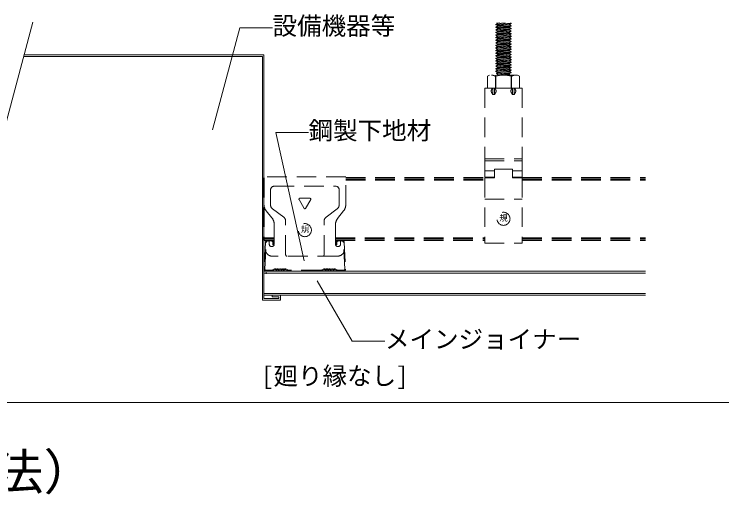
# Model space of a CAD drawing. Units: millimetres on the paper, with parts at other scales. Extents: x -195 to 195, y -140 to 138.
# Drawn here: x 50.59 to 93.87, y -60.64 to -30.98 of the extents above; entities that cross this region are included whole.
import ezdxf
from ezdxf.enums import TextEntityAlignment as Align

# ---------------------------------------------------------------- set-up
doc = ezdxf.new("R2010")
doc.units = ezdxf.units.MM
doc.linetypes.add('DASHED1', pattern=[1.8, 1.2, -0.6])
for name, color, linetype, lineweight in [('4-1_吊り材', 7, 'DASHED1', 18), ('4-2_メインジョイナー', 3, 'Continuous', 18), ('4-4_野縁', 4, 'DASHED1', 9), ('4-6_文字・矢印', 7, 'Continuous', 18), ('4-7_野縁受け', 6, 'DASHED1', 35), ('4-A_クリップ', 7, 'DASHED1', 18), ('4-B_補強金具・金具・その他', 3, 'Continuous', 18), ('F-3_クロスジョイナー', 3, 'Continuous', 18)]:
    doc.layers.add(name, color=color, linetype=linetype, lineweight=lineweight)
doc.styles.add('ＭＳ ゴシック', font='')
doc.styles.get('ＭＳ ゴシック').set_extended_font_data('MS Gothic')

msp = doc.modelspace()

# ---------------------------------------------------------------- linework, layer by layer
at = {"layer": '4-1_吊り材'}
for p, q in [((80.991, -31.533), (80.038, -31.613)), ((80.038, -31.63), (80.991, -31.551)), ((80.038, -31.613), (80.14, -31.56)), ((80.109, -31.508), (80.14, -31.524)), ((80.292, -31.508), (80.14, -31.524)), ((80.14, -31.56), (80.626, -31.508)), ((80.991, -31.551), (80.889, -31.604)), ((80.991, -31.533), (80.943, -31.508)), ((80.991, -31.551), (80.991, -31.533)), ((80.038, -31.63), (80.038, -31.613)), ((80.038, -31.63), (80.14, -31.683)), ((80.991, -31.692), (80.038, -31.771)), ((80.038, -31.789), (80.991, -31.71)), ((80.038, -31.771), (80.14, -31.719)), ((80.038, -31.789), (80.038, -31.771)), ((80.038, -31.789), (80.14, -31.842)), ((80.991, -31.851), (80.038, -31.93)), ((80.991, -31.868), (80.038, -31.948)), ((80.038, -31.93), (80.14, -31.877)), ((80.038, -31.948), (80.038, -31.93)), ((80.038, -31.948), (80.14, -32.001)), ((80.991, -32.01), (80.038, -32.089)), ((80.889, -31.604), (80.14, -31.683)), ((80.14, -31.719), (80.889, -31.639)), ((80.889, -31.763), (80.14, -31.842)), ((80.889, -31.798), (80.14, -31.877)), ((80.14, -32.001), (80.889, -31.921)), ((80.889, -31.957), (80.14, -32.036)), ((80.991, -31.692), (80.889, -31.639)), ((80.991, -31.71), (80.889, -31.763)), ((80.991, -31.851), (80.889, -31.798)), ((80.991, -31.868), (80.889, -31.921)), ((80.991, -32.01), (80.889, -31.957)), ((80.991, -31.71), (80.991, -31.692)), ((80.991, -31.868), (80.991, -31.851)), ((80.991, -32.027), (80.991, -32.01)), ((80.038, -32.107), (80.991, -32.027)), ((80.038, -32.089), (80.14, -32.036)), ((80.038, -32.107), (80.038, -32.089)), ((80.038, -32.107), (80.14, -32.159)), ((80.991, -32.168), (80.038, -32.248)), ((80.038, -32.265), (80.991, -32.186)), ((80.038, -32.248), (80.14, -32.195)), ((80.038, -32.265), (80.038, -32.248)), ((80.038, -32.265), (80.14, -32.318)), ((80.991, -32.327), (80.038, -32.406)), ((80.038, -32.424), (80.991, -32.345)), ((80.038, -32.406), (80.14, -32.354)), ((80.038, -32.424), (80.038, -32.406)), ((80.038, -32.424), (80.14, -32.477)), ((80.889, -32.08), (80.14, -32.159)), ((80.14, -32.195), (80.889, -32.115)), ((80.889, -32.239), (80.14, -32.318)), ((80.14, -32.354), (80.889, -32.274)), ((80.889, -32.398), (80.14, -32.477)), ((80.889, -32.433), (80.14, -32.512)), ((80.991, -32.027), (80.889, -32.08)), ((80.991, -32.168), (80.889, -32.115)), ((80.991, -32.186), (80.889, -32.239)), ((80.991, -32.327), (80.889, -32.274)), ((80.991, -32.345), (80.889, -32.398)), ((80.991, -32.486), (80.889, -32.433)), ((80.991, -32.186), (80.991, -32.168)), ((80.991, -32.345), (80.991, -32.327)), ((80.991, -32.333), (80.991, -32.327)), ((80.991, -32.486), (80.038, -32.565)), ((80.991, -32.503), (80.038, -32.583)), ((80.038, -32.565), (80.14, -32.512)), ((80.038, -32.583), (80.038, -32.565)), ((80.038, -32.583), (80.14, -32.636)), ((80.991, -32.645), (80.038, -32.724)), ((80.038, -32.742), (80.991, -32.662)), ((80.038, -32.724), (80.14, -32.671)), ((80.038, -32.742), (80.038, -32.724)), ((80.038, -32.742), (80.14, -32.794)), ((80.991, -32.803), (80.038, -32.883)), ((80.038, -32.9), (80.991, -32.821)), ((80.038, -32.883), (80.14, -32.83)), ((80.038, -32.9), (80.038, -32.883)), ((80.14, -32.636), (80.889, -32.556)), ((80.889, -32.592), (80.14, -32.671)), ((80.889, -32.715), (80.14, -32.794)), ((80.14, -32.83), (80.889, -32.75)), ((80.889, -32.874), (80.14, -32.953)), ((80.991, -32.503), (80.889, -32.556)), ((80.991, -32.645), (80.889, -32.592)), ((80.991, -32.662), (80.889, -32.715)), ((80.991, -32.803), (80.889, -32.75)), ((80.991, -32.821), (80.889, -32.874)), ((80.991, -32.503), (80.991, -32.486)), ((80.991, -32.662), (80.991, -32.645)), ((80.991, -32.821), (80.991, -32.803)), ((80.038, -32.9), (80.14, -32.953)), ((80.991, -32.962), (80.038, -33.041)), ((80.038, -33.059), (80.991, -32.98)), ((80.038, -33.041), (80.14, -32.989)), ((80.038, -33.059), (80.038, -33.041)), ((80.038, -33.059), (80.14, -33.112)), ((80.991, -33.121), (80.038, -33.2)), ((80.038, -33.218), (80.991, -33.138)), ((80.038, -33.2), (80.14, -33.147)), ((80.038, -33.218), (80.038, -33.2)), ((80.038, -33.218), (80.14, -33.271)), ((80.991, -33.28), (80.038, -33.359)), ((80.991, -33.297), (80.038, -33.377)), ((80.038, -33.359), (80.14, -33.306)), ((80.14, -32.989), (80.889, -32.909)), ((80.889, -33.033), (80.14, -33.112)), ((80.14, -33.147), (80.889, -33.068)), ((80.889, -33.191), (80.14, -33.271)), ((80.889, -33.227), (80.14, -33.306)), ((80.991, -32.962), (80.889, -32.909)), ((80.991, -32.98), (80.889, -33.033)), ((80.991, -33.121), (80.889, -33.068)), ((80.991, -33.138), (80.889, -33.191)), ((80.991, -33.28), (80.889, -33.227)), ((80.991, -33.297), (80.889, -33.35)), ((80.991, -32.98), (80.991, -32.962)), ((80.991, -33.138), (80.991, -33.121)), ((80.991, -33.297), (80.991, -33.28)), ((80.038, -33.377), (80.038, -33.359)), ((80.038, -33.377), (80.14, -33.429)), ((80.991, -33.438), (80.038, -33.518)), ((80.038, -33.535), (80.991, -33.456)), ((80.038, -33.518), (80.14, -33.465)), ((80.038, -33.535), (80.038, -33.518)), ((80.038, -33.535), (80.14, -33.588)), ((80.991, -33.597), (80.038, -33.676)), ((80.038, -33.694), (80.991, -33.615)), ((80.038, -33.676), (80.14, -33.624)), ((80.038, -33.694), (80.038, -33.676)), ((80.038, -33.694), (80.14, -33.747)), ((80.991, -33.756), (80.038, -33.835)), ((80.14, -33.429), (80.889, -33.35)), ((80.889, -33.385), (80.14, -33.465)), ((80.889, -33.509), (80.14, -33.588)), ((80.14, -33.624), (80.889, -33.544)), ((80.889, -33.668), (80.14, -33.747)), ((80.14, -33.782), (80.889, -33.703)), ((80.991, -33.438), (80.889, -33.385)), ((80.991, -33.456), (80.889, -33.509)), ((80.991, -33.597), (80.889, -33.544)), ((80.991, -33.615), (80.889, -33.668)), ((80.991, -33.756), (80.889, -33.703)), ((80.991, -33.456), (80.991, -33.438)), ((80.991, -33.615), (80.991, -33.597)), ((80.991, -33.773), (80.991, -33.756)), ((80.038, -33.853), (80.991, -33.773)), ((80.038, -33.835), (80.14, -33.782)), ((80.038, -33.853), (80.038, -33.835)), ((80.038, -33.853), (80.14, -33.906)), ((80.991, -33.915), (80.038, -33.994)), ((80.038, -34.012), (80.991, -33.932)), ((80.038, -33.994), (80.14, -33.941)), ((80.038, -34.012), (80.038, -33.994)), ((80.038, -34.012), (80.14, -34.064)), ((80.991, -34.073), (80.038, -34.153)), ((80.991, -34.091), (80.038, -34.17)), ((80.038, -34.153), (80.14, -34.1)), ((80.038, -34.17), (80.038, -34.153)), ((80.038, -34.17), (80.14, -34.223)), ((80.889, -33.826), (80.14, -33.906)), ((80.14, -33.941), (80.889, -33.862)), ((80.889, -33.985), (80.14, -34.064)), ((80.889, -34.02), (80.14, -34.1)), ((80.14, -34.223), (80.889, -34.144)), ((80.889, -34.179), (80.14, -34.259)), ((80.991, -33.773), (80.889, -33.826)), ((80.991, -33.915), (80.889, -33.862)), ((80.991, -33.932), (80.889, -33.985)), ((80.991, -34.073), (80.889, -34.02)), ((80.991, -34.091), (80.889, -34.144)), ((80.991, -34.232), (80.889, -34.179)), ((80.991, -33.932), (80.991, -33.915)), ((80.991, -34.091), (80.991, -34.073)), ((80.991, -34.232), (80.038, -34.311)), ((80.038, -34.329), (80.991, -34.25)), ((80.038, -34.311), (80.14, -34.259)), ((80.038, -34.329), (80.038, -34.311)), ((80.038, -34.329), (80.14, -34.382)), ((80.991, -34.391), (80.038, -34.47)), ((80.038, -34.488), (80.991, -34.408)), ((80.038, -34.47), (80.14, -34.417)), ((80.038, -34.488), (80.038, -34.47)), ((80.038, -34.488), (80.14, -34.541)), ((80.087, -34.604), (80.14, -34.576)), ((80.087, -34.604), (80.188, -34.705)), ((80.106, -34.623), (80.991, -34.55)), ((80.123, -34.64), (80.977, -34.568)), ((80.889, -34.303), (80.14, -34.382)), ((80.14, -34.417), (80.889, -34.338)), ((80.889, -34.461), (80.14, -34.541)), ((80.889, -34.497), (80.14, -34.576)), ((80.889, -34.62), (80.178, -34.695)), ((80.991, -34.25), (80.889, -34.303)), ((80.991, -34.391), (80.889, -34.338)), ((80.991, -34.408), (80.889, -34.461)), ((80.991, -34.55), (80.889, -34.497)), ((80.965, -34.58), (80.889, -34.62)), ((80.991, -34.555), (80.965, -34.58)), ((80.991, -34.25), (80.991, -34.232)), ((80.991, -34.408), (80.991, -34.391)), ((80.991, -34.555), (80.991, -34.55)), ((79.664, -34.705), (79.533, -34.781)), ((79.533, -34.781), (79.533, -35.505)), ((81.364, -34.705), (79.664, -34.705)), ((80.024, -34.781), (80.024, -35.505)), ((80.038, -34.705), (80.038, -35.505)), ((80.841, -34.705), (80.188, -34.705)), ((80.421, -34.705), (80.889, -34.655)), ((80.89, -34.656), (80.841, -34.705)), ((80.89, -34.656), (80.889, -34.655)), ((80.99, -34.705), (80.99, -35.505)), ((81.005, -34.781), (81.005, -35.505)), ((81.364, -34.705), (81.496, -34.781)), ((81.496, -34.781), (81.496, -35.505)), ((79.364, -35.505), (81.664, -35.505)), ((79.364, -35.505), (79.364, -40.955)), ((81.496, -35.505), (79.533, -35.505)), ((79.795, -35.789), (79.864, -35.905)), ((79.825, -35.545), (79.864, -35.505)), ((79.864, -35.505), (79.864, -35.905)), ((79.864, -35.905), (79.964, -35.905)), ((80.004, -35.545), (79.964, -35.505)), ((79.964, -35.505), (79.964, -35.905)), ((80.034, -35.789), (79.964, -35.905)), ((80.995, -35.789), (81.064, -35.905)), ((81.025, -35.545), (81.064, -35.505)), ((81.064, -35.505), (81.064, -35.905)), ((81.064, -35.905), (81.164, -35.905)), ((81.204, -35.545), (81.164, -35.505)), ((81.164, -35.505), (81.164, -35.905)), ((81.234, -35.789), (81.164, -35.905)), ((81.664, -35.505), (81.664, -39.933)), ((79.364, -39.825), (81.664, -39.825)), ((79.364, -39.933), (79.364, -40.955)), ((79.364, -39.965), (81.664, -39.965)), ((79.364, -40.075), (79.364, -40.955)), ((81.664, -39.933), (81.664, -40.075)), ((81.664, -40.075), (81.664, -40.955)), ((79.964, -40.473), (81.064, -40.473)), ((79.964, -40.573), (79.964, -40.473)), ((81.064, -40.573), (81.064, -40.473)), ((81.064, -40.573), (81.064, -41.005)), ((81.064, -40.573), (81.664, -40.573)), ((79.364, -40.955), (79.964, -40.955)), ((79.364, -41.005), (79.364, -45.005)), ((79.364, -41.005), (79.364, -45.005)), ((79.364, -41.005), (79.364, -45.005)), ((81.064, -40.955), (81.664, -40.955)), ((81.064, -41.005), (81.664, -41.005)), ((81.664, -41.005), (81.664, -45.005)), ((79.364, -42.305), (81.664, -42.305)), ((79.364, -45.005), (81.664, -45.005))]:
    msp.add_line(p, q, dxfattribs=at)
for points in [[(79.364, -40.573), (79.964, -40.573), (79.964, -40.955)], [(79.364, -41.005), (79.964, -41.005), (79.964, -40.955)]]:
    msp.add_lwpolyline(points, dxfattribs=at)
msp.add_circle((80.514, -43.505), 0.4, dxfattribs=at)
for centre, radius, start, end in [((80.099, -31.542), 0.0441, 336.3783, 23.6217), ((80.099, -31.701), 0.0441, 336.3783, 23.6217), ((80.099, -31.86), 0.0441, 336.3783, 23.6217), ((80.099, -32.018), 0.0441, 336.3783, 23.6217), ((80.929, -31.622), 0.0441, 156.3783, 203.6217), ((80.929, -31.78), 0.0441, 156.3783, 203.6217), ((80.929, -31.939), 0.0441, 156.3783, 203.6217), ((80.099, -32.177), 0.0441, 336.3783, 23.6217), ((80.099, -32.336), 0.0441, 336.3783, 23.6217), ((80.929, -32.098), 0.0441, 156.3783, 203.6217), ((80.929, -32.257), 0.0441, 156.3783, 203.6217), ((80.929, -32.415), 0.0441, 156.3783, 203.6217), ((80.099, -32.495), 0.0441, 336.3783, 23.6217), ((80.099, -32.653), 0.0441, 336.3783, 23.6217), ((80.099, -32.812), 0.0441, 336.3783, 23.6217), ((80.929, -32.574), 0.0441, 156.3783, 203.6217), ((80.929, -32.733), 0.0441, 156.3783, 203.6217), ((80.929, -32.892), 0.0441, 156.3783, 203.6217), ((80.099, -32.971), 0.0441, 336.3783, 23.6217), ((80.099, -33.13), 0.0441, 336.3783, 23.6217), ((80.099, -33.288), 0.0441, 336.3783, 23.6217), ((80.929, -33.05), 0.0441, 156.3783, 203.6217), ((80.929, -33.209), 0.0441, 156.3783, 203.6217), ((80.099, -33.447), 0.0441, 336.3783, 23.6217), ((80.099, -33.606), 0.0441, 336.3783, 23.6217), ((80.099, -33.765), 0.0441, 336.3783, 23.6217), ((80.929, -33.368), 0.0441, 156.3783, 203.6217), ((80.929, -33.527), 0.0441, 156.3783, 203.6217), ((80.929, -33.685), 0.0441, 156.3783, 203.6217), ((80.099, -33.923), 0.0441, 336.3783, 23.6217), ((80.099, -34.082), 0.0441, 336.3783, 23.6217), ((80.929, -33.844), 0.0441, 156.3783, 203.6217), ((80.929, -34.003), 0.0441, 156.3783, 203.6217), ((80.929, -34.162), 0.0441, 156.3783, 203.6217), ((80.099, -34.241), 0.0441, 336.3783, 23.6217), ((80.099, -34.4), 0.0441, 336.3783, 23.6217), ((80.099, -34.558), 0.0441, 336.3783, 23.6217), ((80.929, -34.32), 0.0441, 156.3783, 203.6217), ((80.929, -34.479), 0.0441, 156.3783, 203.6217), ((80.929, -34.638), 0.0441, 156.3783, 203.6217), ((79.75, -35.231), 0.526, 58.6894, 86.9264), ((80.514, -36.329), 1.624, 72.412, 107.588), ((81.279, -35.231), 0.526, 93.0736, 121.3106), ((79.966, -35.686), 0.2, 135, 210.9638), ((79.863, -35.686), 0.2, 329.0362, 45), ((81.166, -35.686), 0.2, 135, 210.9638), ((81.063, -35.686), 0.2, 329.0362, 45)]:
    msp.add_arc(centre, radius, start, end, dxfattribs=at)
at = {"layer": '4-2_メインジョイナー'}
for p, q in [((65.867, -46.705), (89.2, -46.705)), ((65.867, -46.825), (89.2, -46.825)), ((65.867, -48.075), (89.2, -48.075)), ((65.867, -48.175), (89.2, -48.175))]:
    msp.add_line(p, q, dxfattribs=at)
at = {"layer": '4-4_野縁'}
for p, q in [((65.959, -44.947), (65.873, -46.579)), ((65.926, -46.581), (66.012, -44.95)), ((66.317, -44.858), (66.109, -44.858)), ((66.414, -44.955), (66.414, -45.105)), ((66.467, -44.955), (66.467, -45.105)), ((70.267, -44.955), (70.267, -45.105)), ((70.32, -44.955), (70.32, -45.105)), ((70.624, -44.858), (70.417, -44.858)), ((70.807, -46.581), (70.721, -44.95)), ((70.774, -44.947), (70.86, -46.579)), ((66.414, -45.105), (66.467, -45.105)), ((70.267, -45.105), (70.32, -45.105)), ((66.324, -46.652), (65.993, -46.652)), ((66.324, -46.705), (65.993, -46.705)), ((66.516, -46.567), (66.345, -46.647)), ((66.367, -46.696), (66.511, -46.628)), ((66.589, -46.651), (66.56, -46.632)), ((66.589, -46.587), (66.565, -46.571)), ((66.669, -46.571), (66.644, -46.587)), ((66.669, -46.634), (66.644, -46.651)), ((66.749, -46.587), (66.724, -46.571)), ((66.749, -46.651), (66.724, -46.634)), ((66.829, -46.571), (66.804, -46.587)), ((66.829, -46.634), (66.804, -46.651)), ((66.909, -46.587), (66.884, -46.571)), ((66.909, -46.651), (66.884, -46.634)), ((66.989, -46.571), (66.964, -46.587)), ((66.989, -46.634), (66.964, -46.651)), ((67.069, -46.587), (67.044, -46.571)), ((67.069, -46.651), (67.044, -46.634)), ((67.149, -46.571), (67.124, -46.587)), ((67.153, -46.632), (67.124, -46.651)), ((67.368, -46.647), (67.198, -46.567)), ((67.347, -46.696), (67.202, -46.628)), ((67.389, -46.705), (69.344, -46.705)), ((69.344, -46.652), (67.39, -46.652)), ((69.536, -46.567), (69.365, -46.647)), ((69.387, -46.696), (69.531, -46.628)), ((69.609, -46.651), (69.58, -46.632)), ((69.609, -46.587), (69.585, -46.571)), ((69.689, -46.571), (69.664, -46.587)), ((69.689, -46.634), (69.664, -46.651)), ((69.769, -46.587), (69.744, -46.571)), ((69.769, -46.651), (69.744, -46.634)), ((69.849, -46.571), (69.824, -46.587)), ((69.849, -46.634), (69.824, -46.651)), ((69.929, -46.587), (69.904, -46.571)), ((69.929, -46.651), (69.904, -46.634)), ((70.009, -46.571), (69.984, -46.587)), ((70.009, -46.634), (69.984, -46.651)), ((70.089, -46.587), (70.064, -46.571)), ((70.089, -46.651), (70.064, -46.634)), ((70.169, -46.571), (70.144, -46.587)), ((70.173, -46.632), (70.144, -46.651)), ((70.388, -46.647), (70.218, -46.567)), ((70.367, -46.696), (70.222, -46.628)), ((70.409, -46.705), (70.74, -46.705)), ((70.41, -46.652), (70.74, -46.652))]:
    msp.add_line(p, q, dxfattribs=at)
for centre, radius, start, end in [((66.109, -44.955), 0.15, 90, 176.9872), ((66.109, -44.955), 0.097, 90, 176.9872), ((66.317, -44.955), 0.15, 0, 90), ((66.317, -44.955), 0.097, 0, 90), ((70.417, -44.955), 0.15, 90, 180), ((70.417, -44.955), 0.097, 90, 180), ((70.624, -44.955), 0.15, 3.0128, 90), ((70.624, -44.955), 0.097, 3.0128, 90), ((65.993, -46.585), 0.12, 176.9872, 270), ((65.993, -46.585), 0.067, 176.9872, 270), ((66.324, -46.602), 0.05, 270, 295.0994), ((66.324, -46.605), 0.1, 270, 295.0994), ((66.532, -46.673), 0.05, 56.4755, 115.0994), ((66.537, -46.613), 0.05, 56.4755, 115.0994), ((66.617, -46.545), 0.05, 236.4755, 303.5245), ((66.617, -46.609), 0.05, 236.4755, 303.5245), ((66.697, -46.612), 0.05, 56.4755, 123.5245), ((66.697, -46.676), 0.05, 56.4755, 123.5245), ((66.777, -46.545), 0.05, 236.4755, 303.5245), ((66.777, -46.609), 0.05, 236.4755, 303.5245), ((66.857, -46.612), 0.05, 56.4755, 123.5245), ((66.857, -46.676), 0.05, 56.4755, 123.5245), ((66.937, -46.545), 0.05, 236.4755, 303.5245), ((66.937, -46.609), 0.05, 236.4755, 303.5245), ((67.017, -46.612), 0.05, 56.4755, 123.5245), ((67.017, -46.676), 0.05, 56.4755, 123.5245), ((67.097, -46.545), 0.05, 236.4755, 303.5245), ((67.097, -46.609), 0.05, 236.4755, 303.5245), ((67.176, -46.613), 0.05, 64.9006, 123.5245), ((67.181, -46.673), 0.05, 64.9006, 123.5245), ((67.389, -46.605), 0.1, 244.9006, 270), ((67.39, -46.602), 0.05, 244.9006, 270), ((69.344, -46.602), 0.05, 270, 295.0994), ((69.344, -46.605), 0.1, 270, 295.0994), ((69.552, -46.673), 0.05, 56.4755, 115.0994), ((69.557, -46.613), 0.05, 56.4755, 115.0994), ((69.637, -46.545), 0.05, 236.4755, 303.5245), ((69.637, -46.609), 0.05, 236.4755, 303.5245), ((69.717, -46.612), 0.05, 56.4755, 123.5245), ((69.717, -46.676), 0.05, 56.4755, 123.5245), ((69.797, -46.545), 0.05, 236.4755, 303.5245), ((69.797, -46.609), 0.05, 236.4755, 303.5245), ((69.877, -46.612), 0.05, 56.4755, 123.5245), ((69.877, -46.676), 0.05, 56.4755, 123.5245), ((69.957, -46.545), 0.05, 236.4755, 303.5245), ((69.957, -46.609), 0.05, 236.4755, 303.5245), ((70.037, -46.612), 0.05, 56.4755, 123.5245), ((70.037, -46.676), 0.05, 56.4755, 123.5245), ((70.117, -46.545), 0.05, 236.4755, 303.5245), ((70.117, -46.609), 0.05, 236.4755, 303.5245), ((70.196, -46.613), 0.05, 64.9006, 123.5245), ((70.201, -46.673), 0.05, 64.9006, 123.5245), ((70.409, -46.605), 0.1, 244.9006, 270), ((70.41, -46.602), 0.05, 244.9006, 270), ((70.74, -46.585), 0.12, 270, 3.0128), ((70.74, -46.585), 0.067, 270, 3.0128)]:
    msp.add_arc(centre, radius, start, end, dxfattribs=at)
at = {"layer": '4-6_文字・矢印'}
for p, q in [((47.151, -48.585), (51.736, -31.475)), ((62.71, -38.065), (64.382, -31.826)), ((64.382, -31.826), (66.391, -31.826)), ((71.255, -51), (69.116, -47.296)), ((71.255, -51), (73.264, -51))]:
    msp.add_line(p, q, dxfattribs=at)
at = {"layer": '4-6_文字・矢印', "color": 3}
msp.add_line((65.993, -46.775), (65.993, -46.875), dxfattribs=at)
at = {"layer": '4-6_文字・矢印'}
msp.add_lwpolyline([(68.32, -46.079), (66.582, -38.229), (68.591, -38.229)], dxfattribs=at)
at = {"layer": '4-7_野縁受け'}
for p, q in [((65.867, -41.005), (65.867, -44.805)), ((70.867, -41.005), (79.364, -41.005)), ((81.664, -41.005), (89.2, -41.005)), ((70.867, -41.125), (79.364, -41.125)), ((81.664, -41.125), (89.2, -41.125)), ((65.867, -44.685), (66.492, -44.685)), ((65.867, -44.805), (66.492, -44.805)), ((70.242, -44.685), (79.364, -44.685)), ((70.242, -44.805), (79.364, -44.805)), ((81.664, -44.685), (89.2, -44.685)), ((81.664, -44.805), (89.2, -44.805))]:
    msp.add_line(p, q, dxfattribs=at)
at = {"layer": '4-A_クリップ'}
for p, q in [((70.867, -40.945), (65.867, -40.945)), ((65.867, -42.635), (65.867, -40.945)), ((70.867, -42.641), (70.867, -40.945)), ((66.517, -41.498), (70.217, -41.498)), ((66.267, -42.649), (66.267, -41.748)), ((70.467, -42.649), (70.467, -41.748)), ((68.323, -42.866), (68.01, -42.323)), ((68.68, -42.248), (68.053, -42.248)), ((68.41, -42.866), (68.723, -42.323)), ((66.357, -43.452), (66.001, -43.013)), ((67.073, -43.408), (66.386, -42.888)), ((70.348, -42.888), (69.661, -43.408)), ((70.739, -43.011), (70.369, -43.485)), ((67.192, -45.698), (67.192, -43.647)), ((69.542, -45.698), (69.542, -43.647)), ((66.492, -43.83), (66.492, -45.073)), ((70.242, -43.855), (70.242, -45.073)), ((66.317, -44.805), (66.109, -44.805)), ((66.192, -45.073), (66.192, -44.938)), ((70.624, -44.805), (70.417, -44.805)), ((70.542, -45.073), (70.542, -44.938)), ((66.367, -45.198), (66.317, -45.198)), ((66.367, -45.198), (66.362, -45.198)), ((70.417, -45.198), (70.367, -45.198)), ((70.342, -45.798), (66.392, -45.798))]:
    msp.add_line(p, q, dxfattribs=at)
msp.add_circle((68.367, -44.198), 0.4, dxfattribs=at)
for centre, radius, start, end in [((66.517, -41.748), 0.25, 90, 180), ((70.217, -41.748), 0.25, 0, 90), ((68.053, -42.298), 0.05, 90, 210), ((68.68, -42.298), 0.05, 330, 90), ((66.467, -42.635), 0.6, 180, 219.0939), ((66.567, -42.649), 0.3, 180, 232.8831), ((70.167, -42.649), 0.3, 307.1169, 0), ((70.267, -42.641), 0.6, 322.0013, 0), ((68.367, -42.841), 0.05, 210, 330), ((65.892, -43.83), 0.6, 0, 39.0939), ((66.892, -43.647), 0.3, 0, 52.8831), ((69.842, -43.647), 0.3, 127.1169, 180), ((70.842, -43.855), 0.6, 142.0013, 180), ((66.092, -44.938), 0.1, 0, 53.1301), ((70.642, -44.938), 0.1, 126.8699, 180), ((66.317, -45.073), 0.125, 180, 270), ((66.367, -45.073), 0.125, 270, 0), ((70.367, -45.073), 0.125, 180, 270), ((70.417, -45.073), 0.125, 270, 0), ((66.392, -45.348), 0.45, 204.2666, 270), ((67.292, -45.698), 0.1, 180, 270), ((69.442, -45.698), 0.1, 270, 0), ((70.342, -45.348), 0.45, 270, 335.7334)]:
    msp.add_arc(centre, radius, start, end, dxfattribs=at)
at = {"layer": '4-B_補強金具・金具・その他'}
for p, q in [((51.173, -33.575), (65.767, -33.575)), ((65.867, -33.475), (51.2, -33.475)), ((65.767, -48.475), (65.767, -33.575)), ((65.867, -48.375), (65.867, -33.475)), ((65.867, -48.175), (65.867, -46.705)), ((66.367, -48.175), (66.867, -48.175)), ((66.867, -48.175), (66.867, -48.475)), ((65.767, -48.475), (66.867, -48.475))]:
    msp.add_line(p, q, dxfattribs=at)
for points in [[(65.867, -46.775), (65.867, -48.375), (66.767, -48.375)], [(66.367, -48.175), (66.367, -48.275), (66.767, -48.275), (66.767, -48.375)]]:
    msp.add_lwpolyline(points, dxfattribs=at)
at = {"layer": 'F-3_クロスジョイナー'}
msp.add_line((2, -54.75), (191, -54.75), dxfattribs=at)

# ---------------------------------------------------------------- texts
at = {"layer": '4-1_吊り材', "style": 'ＭＳ ゴシック'}
msp.add_text('規', height=0.367, dxfattribs=at).set_placement((80.259, -43.748), align=Align.BOTTOM_LEFT)
at = {"layer": '4-6_文字・矢印', "style": 'ＭＳ ゴシック'}
for s, p in [('設備機器等', (66.391, -32.576)), ('鋼製下地材', (68.591, -38.979)), ('メインジョイナー', (73.264, -51.75)), ('[廻り縁なし]', (65.7, -54))]:
    msp.add_text(s, height=1.1, dxfattribs=at).set_placement(p, align=Align.BOTTOM_LEFT)
at = {"layer": '4-A_クリップ', "style": 'ＭＳ ゴシック'}
msp.add_text('規', height=0.367, dxfattribs=at).set_placement((68.12, -44.438), align=Align.BOTTOM_LEFT)
at = {"layer": 'F-3_クロスジョイナー', "color": 7, "style": 'ＭＳ ゴシック', "width": 1.05}
msp.add_text('□開口補強断面詳細図（SQ天井工法）', height=2.199, dxfattribs=at).set_placement((2, -60.75), align=Align.BOTTOM_LEFT)

doc.saveas('drawing.dxf')
